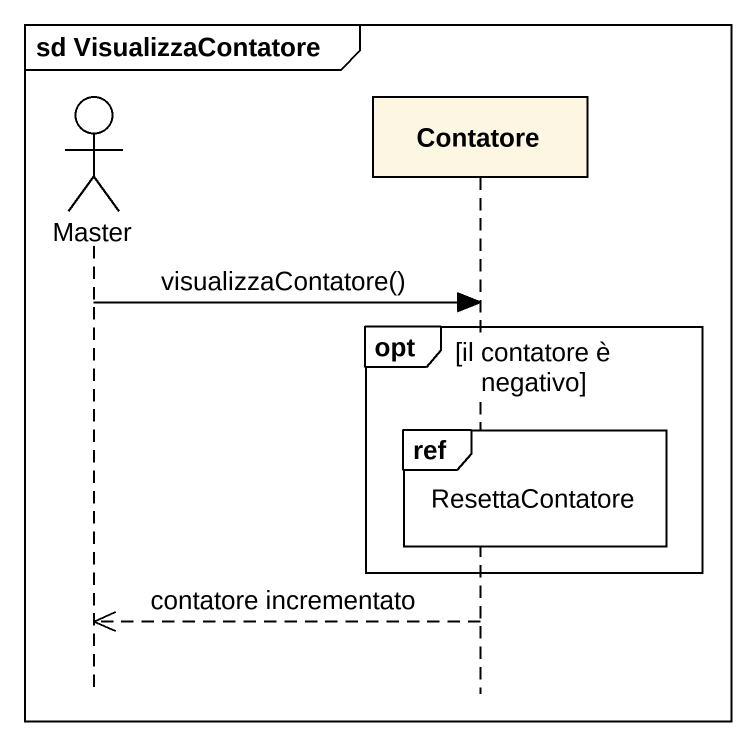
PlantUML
@startuml
mainframe sd VisualizzaContatore
hide footbox
actor Master
participant Contatore

Master -> Contatore : visualizzaContatore()
opt il contatore è negativo
  ref over Contatore : ResettaContatore
end
Contatore -->> Master : contatore incrementato
@enduml
